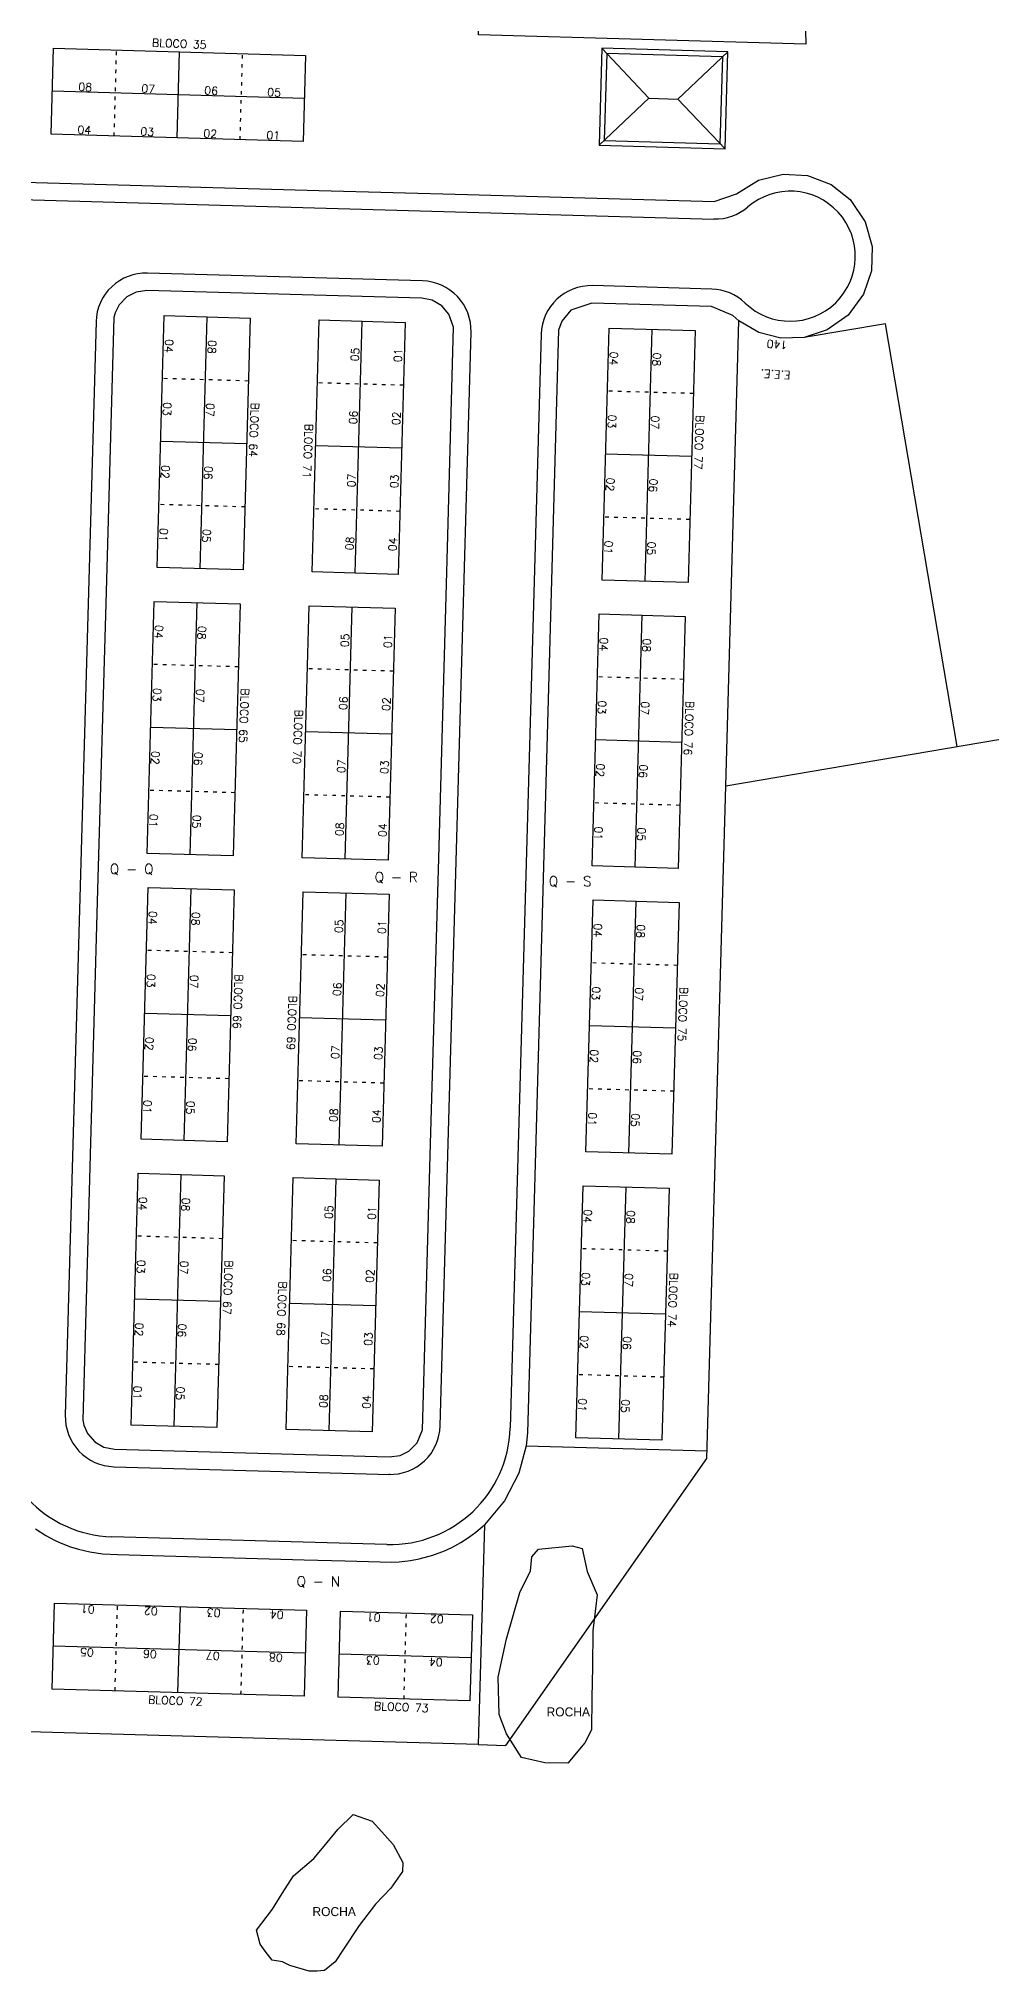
# Model space of a CAD drawing. Extents: x 714896 to 749292, y 8417558 to 8447149.
# Drawn here: x 743310.9 to 743406.1, y 8425190.5 to 8425383.8 of the extents above; entities that cross this region are included whole.
import ezdxf

# ---------------------------------------------------------------- set-up
doc = ezdxf.new("R2010")
doc.units = 0
doc.header["$MEASUREMENT"] = 0
doc.linetypes.add('ACAD_ISO03W100', pattern=[30, 12, -18])
for name, color, linetype in [('LOTE', 7, 'CONTINUOUS'), ('NUM-PORTA', 7, 'CONTINUOUS'), ('QUADRA', 6, 'CONTINUOUS'), ('REFERENCIA', 7, 'CONTINUOUS'), ('TEXTO', 7, 'CONTINUOUS')]:
    doc.layers.add(name, color=color, linetype=linetype)
doc.styles.add('ROMANS', font='ROMANS.SHX', dxfattribs={"height": 1.5})

msp = doc.modelspace()

# ---------------------------------------------------------------- linework, layer by layer
at = {"layer": 'LOTE', "color": 7}
for points in [[(743386.57, 8425425.97), (743387.6, 8425383.26), (743354.87, 8425384.18), (743355.26, 8425397.97)], [(743324.74, 8425373.87), (743324.98, 8425382.47)], [(743337.45, 8425377.82), (743312.26, 8425378.53)], [(743327.04, 8425330.79), (743327.75, 8425355.98)], [(743342.54, 8425330.36), (743343.25, 8425355.55)], [(743379.6, 8425309.09), (743380.91, 8425355.58)], [(743402.74, 8425313.02), (743395.55, 8425355.29), (743387.42, 8425353.91)], [(743371.53, 8425329.54), (743372.24, 8425354.73)], [(743331.7, 8425343.27), (743323.1, 8425343.51)], [(743347.19, 8425342.83), (743338.59, 8425343.07)], [(743376.18, 8425342.01), (743367.58, 8425342.25)], [(743326.04, 8425302.21), (743326.75, 8425327.4)], [(743341.53, 8425301.77), (743342.24, 8425326.96)], [(743370.52, 8425300.96), (743371.23, 8425326.15)], [(743330.69, 8425314.68), (743322.09, 8425314.93)], [(743346.18, 8425314.25), (743337.59, 8425314.49)], [(743375.17, 8425313.43), (743366.58, 8425313.67)], [(743325.43, 8425273.62), (743326.14, 8425298.81)], [(743340.92, 8425273.18), (743341.63, 8425298.37)], [(743369.91, 8425272.36), (743370.62, 8425297.55)], [(743330.08, 8425286.09), (743321.49, 8425286.33)], [(743345.58, 8425285.65), (743336.98, 8425285.89)], [(743374.57, 8425284.84), (743365.97, 8425285.08)], [(743324.43, 8425245.03), (743325.14, 8425270.22)], [(743339.92, 8425244.6), (743340.63, 8425269.79)], [(743368.91, 8425243.78), (743369.62, 8425268.97)], [(743329.08, 8425257.51), (743320.48, 8425257.75)], [(743344.57, 8425257.07), (743335.98, 8425257.31)], [(743373.56, 8425256.25), (743364.96, 8425256.49)], [(743359.62, 8425243.09), (743377.73, 8425242.58)], [(743324.82, 8425218.4), (743325.07, 8425227)], [(743337.54, 8425222.35), (743312.35, 8425223.06)], [(743354.13, 8425221.88), (743340.94, 8425222.25)]]:
    msp.add_lwpolyline(points, dxfattribs=at)
for points in [[(743337.33, 8425373.52), (743312.14, 8425374.23), (743312.38, 8425382.83), (743337.57, 8425382.12), (743337.33, 8425373.52)], [(743322.74, 8425330.91), (743323.45, 8425356.1), (743332.05, 8425355.86), (743331.34, 8425330.67), (743322.74, 8425330.91)], [(743338.24, 8425330.48), (743338.95, 8425355.67), (743347.55, 8425355.42), (743346.84, 8425330.23), (743338.24, 8425330.48)], [(743367.23, 8425329.66), (743367.94, 8425354.85), (743376.53, 8425354.61), (743375.82, 8425329.42), (743367.23, 8425329.66)], [(743321.74, 8425302.33), (743322.45, 8425327.52), (743331.05, 8425327.28), (743330.34, 8425302.09), (743321.74, 8425302.33)], [(743337.23, 8425301.89), (743337.94, 8425327.08), (743346.54, 8425326.84), (743345.83, 8425301.65), (743337.23, 8425301.89)], [(743366.22, 8425301.08), (743366.93, 8425326.27), (743375.53, 8425326.02), (743374.82, 8425300.83), (743366.22, 8425301.08)], [(743321.13, 8425273.74), (743321.84, 8425298.93), (743330.44, 8425298.68), (743329.73, 8425273.49), (743321.13, 8425273.74)], [(743336.63, 8425273.3), (743337.34, 8425298.49), (743345.93, 8425298.25), (743345.22, 8425273.06), (743336.63, 8425273.3)], [(743365.61, 8425272.48), (743366.33, 8425297.67), (743374.92, 8425297.43), (743374.21, 8425272.24), (743365.61, 8425272.48)], [(743320.13, 8425245.15), (743320.84, 8425270.34), (743329.43, 8425270.1), (743328.72, 8425244.91), (743320.13, 8425245.15)], [(743335.62, 8425244.72), (743336.33, 8425269.91), (743344.93, 8425269.66), (743344.22, 8425244.47), (743335.62, 8425244.72)], [(743364.61, 8425243.9), (743365.32, 8425269.09), (743373.92, 8425268.85), (743373.21, 8425243.66), (743364.61, 8425243.9)], [(743337.42, 8425218.05), (743312.23, 8425218.76), (743312.47, 8425227.36), (743337.66, 8425226.65), (743337.42, 8425218.05)], [(743354.01, 8425217.58), (743340.82, 8425217.95), (743341.06, 8425226.55), (743354.26, 8425226.18), (743354.01, 8425217.58)]]:
    msp.add_lwpolyline(points, close=True, dxfattribs=at)
at = {"layer": 'LOTE', "color": 7, "linetype": 'ACAD_ISO03W100', "ltscale": 0.03}
for points in [[(743318.44, 8425374.05), (743318.68, 8425382.65)], [(743331.03, 8425373.7), (743331.28, 8425382.29)], [(743331.87, 8425349.56), (743323.28, 8425349.81)], [(743347.37, 8425349.13), (743338.77, 8425349.37)], [(743376.36, 8425348.31), (743367.76, 8425348.55)], [(743331.52, 8425336.97), (743322.92, 8425337.21)], [(743347.01, 8425336.53), (743338.42, 8425336.77)], [(743376, 8425335.71), (743367.4, 8425335.96)], [(743330.87, 8425320.98), (743322.27, 8425321.22)], [(743346.36, 8425320.54), (743337.77, 8425320.79)], [(743375.35, 8425319.73), (743366.75, 8425319.97)], [(743330.51, 8425308.39), (743321.92, 8425308.63)], [(743346.01, 8425307.95), (743337.41, 8425308.19)], [(743375, 8425307.13), (743366.4, 8425307.37)], [(743330.26, 8425292.39), (743321.67, 8425292.63)], [(743345.76, 8425291.95), (743337.16, 8425292.19)], [(743374.74, 8425291.13), (743366.15, 8425291.37)], [(743329.91, 8425279.79), (743321.31, 8425280.03)], [(743345.4, 8425279.35), (743336.8, 8425279.6)], [(743374.39, 8425278.54), (743365.79, 8425278.78)], [(743329.26, 8425263.8), (743320.66, 8425264.05)], [(743344.75, 8425263.37), (743336.15, 8425263.61)], [(743373.74, 8425262.55), (743365.14, 8425262.79)], [(743328.9, 8425251.21), (743320.3, 8425251.45)], [(743344.39, 8425250.77), (743335.8, 8425251.01)], [(743373.38, 8425249.95), (743364.79, 8425250.2)], [(743318.53, 8425218.58), (743318.77, 8425227.18)], [(743331.12, 8425218.23), (743331.36, 8425226.82)], [(743347.42, 8425217.77), (743347.66, 8425226.36)]]:
    msp.add_lwpolyline(points, dxfattribs=at)
at = {"layer": 'QUADRA'}
for points in [[(743308.25, 8425369.49), (743338.89, 8425368.62), (743353.77, 8425368.2), (743378.44, 8425367.51), (743380.65, 8425368.29), (743382.85, 8425369.65), (743385.32, 8425370.26), (743387.75, 8425370.11), (743390.11, 8425369.22), (743392.03, 8425367.71), (743393.53, 8425365.49), (743394.23, 8425363), (743394.16, 8425360.59), (743393.35, 8425358.23), (743391.82, 8425356.16), (743389.73, 8425354.67), (743387.42, 8425353.91), (743385.08, 8425353.85), (743382.88, 8425354.42), (743380.91, 8425355.58), (743380.31, 8425356.1), (743378.15, 8425357.01), (743366.21, 8425357.35), (743364.11, 8425356.66), (743363.21, 8425355.55), (743362.88, 8425354.64), (743362.81, 8425352.32), (743362.41, 8425338), (743362.07, 8425326.05), (743361.27, 8425297.46), (743360.46, 8425268.88), (743359.77, 8425244.39), (743359.62, 8425243.09), (743358.89, 8425240.34), (743357.47, 8425237.58), (743355.46, 8425235.2), (743354.84, 8425213.21), (743357.59, 8425213.13), (743377.71, 8425241.83), (743379.6, 8425309.09), (743532.77, 8425335.13)], [(743310.57, 8425234.79), (743311.6, 8425234.13), (743312.49, 8425233.65), (743312.99, 8425233.41), (743314.08, 8425232.99), (743314.87, 8425232.74), (743316.02, 8425232.48), (743317.28, 8425232.3), (743318.76, 8425232.23), (743337.45, 8425231.7), (743341.55, 8425231.59), (743346.2, 8425231.46), (743346.92, 8425231.49), (743348.07, 8425231.62), (743348.94, 8425231.78), (743350.29, 8425232.14), (743351.46, 8425232.58), (743352.21, 8425232.93), (743353.1, 8425233.42), (743353.87, 8425233.92), (743354.61, 8425234.46), (743355.46, 8425235.2), (743354.84, 8425213.21), (743309.91, 8425214.47)]]:
    msp.add_lwpolyline(points, dxfattribs=at)
msp.add_lwpolyline([(743352.38, 8425354.94), (743351.91, 8425356.25), (743351.2, 8425357.08), (743350.25, 8425357.63), (743349.21, 8425357.83), (743321.72, 8425358.6), (743320.63, 8425358.45), (743319.7, 8425357.97), (743318.94, 8425357.18), (743318.55, 8425356.38), (743318.4, 8425355.9), (743317.59, 8425327.31), (743316.78, 8425298.72), (743315.29, 8425245.64), (743315.41, 8425245.14), (743315.76, 8425244.33), (743316.5, 8425243.47), (743317.42, 8425242.95), (743318.46, 8425242.75), (743345.95, 8425241.97), (743347.03, 8425242.13), (743347.89, 8425242.55), (743348.73, 8425243.4), (743349.28, 8425244.68), (743350.08, 8425273.27), (743350.89, 8425301.86), (743351.69, 8425330.45), (743352.38, 8425354.94)], close=True, dxfattribs=at)
at = {"layer": 'REFERENCIA', "color": 11}
for p, q in [((743367.2, 8425382.83), (743366.93, 8425373.14)), ((743367.2, 8425382.83), (743371.91, 8425377.85)), ((743379.8, 8425382.48), (743367.2, 8425382.83)), ((743379.8, 8425382.48), (743374.81, 8425377.76)), ((743379.52, 8425372.78), (743379.8, 8425382.48)), ((743366.93, 8425373.14), (743371.91, 8425377.85)), ((743371.91, 8425377.85), (743374.81, 8425377.76)), ((743379.52, 8425372.78), (743374.81, 8425377.76)), ((743366.93, 8425373.14), (743379.52, 8425372.78))]:
    msp.add_line(p, q, dxfattribs=at)
at = {"layer": 'REFERENCIA', "color": 24}
for p, q in [((743284.46, 8425368.41), (743378.39, 8425365.76)), ((743378.19, 8425358.76), (743366.26, 8425359.1)), ((743361.12, 8425354.24), (743358.03, 8425244.88)), ((743345.7, 8425233.22), (743318.21, 8425234))]:
    msp.add_line(p, q, dxfattribs=at)
at = {"layer": 'REFERENCIA', "color": 11}
msp.add_lwpolyline([(743379.28, 8425381.99), (743367.69, 8425382.32), (743367.44, 8425373.62), (743379.04, 8425373.29)], close=True, dxfattribs=at)
at = {"layer": 'REFERENCIA', "color": 24}
msp.add_lwpolyline([(743345.9, 8425240.23, 0.414214), (743351.04, 8425245.08), (743354.12, 8425354.44, 0.414214), (743349.26, 8425359.58), (743321.77, 8425360.35, 0.414214), (743316.63, 8425355.5), (743313.55, 8425246.14, 0.414214), (743318.41, 8425241), (743346.04, 8425240.22)], format="xyb", close=True, dxfattribs=at)
at = {"layer": 'REFERENCIA', "color": 44}
for points in [[(743360.86, 8425232.76), (743364.22, 8425233.1), (743365.24, 8425232.83), (743365.73, 8425230.51), (743366.73, 8425228.18), (743366.29, 8425224.58), (743366.25, 8425220.98), (743366.21, 8425217.89), (743366.16, 8425214.67), (743365.5, 8425213.39), (743363.8, 8425211.35), (743361.49, 8425211.38), (743359.18, 8425211.93), (743357.66, 8425214.27), (743356.92, 8425216.21), (743356.84, 8425219.94), (743357.66, 8425223.79), (743359.01, 8425228.41), (743360.06, 8425230.58), (743360.21, 8425232)], [(743342.35, 8425206.22), (743344.22, 8425205.57), (743345.19, 8425204.49), (743346.33, 8425203.22), (743347.29, 8425201.42), (743347.28, 8425200.53), (743346.1, 8425198.84), (743344.56, 8425197.25), (743342.92, 8425195.13), (743341.37, 8425192.74), (743340.55, 8425191.5), (743339.47, 8425190.62), (743338.75, 8425190.54), (743337.95, 8425190.55), (743335.99, 8425191.11), (743335.28, 8425191.48), (743334.23, 8425191.67), (743333.52, 8425192.54), (743333.05, 8425193.27), (743332.68, 8425194.65), (743334.27, 8425196.76), (743335.22, 8425198.32), (743336.36, 8425200.1), (743338.4, 8425201.83), (743339.45, 8425203.04), (743340.81, 8425204.72)]]:
    msp.add_lwpolyline(points, close=True, dxfattribs=at)
at = {"layer": 'REFERENCIA', "color": 24}
for centre, radius, start, end in [((743378.53, 8425370.76), 5, 268.3852, 310.7278), ((743386.04, 8425362.04), 6.5, 226.0426, 130.7278), ((743366.12, 8425354.1), 5, 88.3852, 178.3852), ((743378.05, 8425353.76), 5, 46.0426, 88.3852), ((743318.55, 8425245.99), 12, 178.3852, 268.3852), ((743346.04, 8425245.22), 12, 268.3852, 358.3852)]:
    msp.add_arc(centre, radius, start, end, dxfattribs=at)

# ---------------------------------------------------------------- texts
at = {"layer": 'NUM-PORTA', "color": 6, "style": 'ROMANS'}
for s, rotation, p in [('08', 356.8718, (743314.84, 8425378.6, 485.69)), ('06', 356.8718, (743327.43, 8425378.24, 485.69)), ('08', 266.8718, (743327.85, 8425353.68, 485.69)), ('08', 266.8718, (743372.33, 8425352.43, 485.69)), ('06', 86.8718, (743342.71, 8425345.21, 485.69)), ('06', 266.8718, (743327.49, 8425341.09, 485.69)), ('06', 266.8718, (743371.97, 8425339.83, 485.69)), ('08', 86.8718, (743342.36, 8425332.61, 485.69)), ('08', 266.8718, (743326.84, 8425325.1, 485.69)), ('08', 266.8718, (743371.32, 8425323.84, 485.69)), ('06', 86.8718, (743341.71, 8425316.63, 485.69)), ('06', 266.8718, (743326.48, 8425312.5, 485.69)), ('06', 266.8718, (743370.97, 8425311.25, 485.69)), ('08', 86.8718, (743341.35, 8425304.03, 485.69)), ('08', 266.8718, (743326.23, 8425296.5, 485.69)), ('08', 266.8718, (743370.72, 8425295.25, 485.69)), ('06', 86.8718, (743341.1, 8425288.03, 485.69)), ('06', 266.8718, (743325.88, 8425283.91, 485.69)), ('06', 266.8718, (743370.36, 8425282.65, 485.69)), ('08', 86.8718, (743340.75, 8425275.44, 485.69)), ('08', 266.8718, (743325.23, 8425267.92, 485.69)), ('08', 266.8718, (743369.71, 8425266.67, 485.69)), ('06', 86.8718, (743340.09, 8425259.45, 485.69)), ('06', 266.8718, (743324.87, 8425255.33, 485.69)), ('06', 266.8718, (743369.35, 8425254.07, 485.69)), ('08', 86.8718, (743339.74, 8425246.85, 485.69)), ('06', 176.8718, (743322.72, 8425222.63, -20.19)), ('08', 176.8718, (743335.31, 8425222.28, -20.19)), ('04', 176.8718, (743351.3, 8425221.82, -20.19))]:
    msp.add_text(s, height=0.8, rotation=rotation, dxfattribs=at).set_placement(p)
at = {"layer": 'NUM-PORTA', "color": 5, "style": 'ROMANS'}
for s, rotation, p in [('07', 356.8718, (743321.14, 8425378.42, 485.69)), ('05', 356.8718, (743333.73, 8425378.06, 485.69)), ('05', 86.8718, (743342.89, 8425351.51, 485.69)), ('07', 266.8718, (743327.67, 8425347.38, 485.69)), ('07', 266.8718, (743372.15, 8425346.13, 485.69)), ('07', 86.8718, (743342.54, 8425338.91, 485.69)), ('05', 266.8718, (743327.31, 8425334.79, 485.69)), ('05', 266.8718, (743371.79, 8425333.53, 485.69)), ('05', 86.8718, (743341.88, 8425322.92, 485.69)), ('07', 266.8718, (743326.66, 8425318.8, 485.69)), ('07', 266.8718, (743371.14, 8425317.55, 485.69)), ('07', 86.8718, (743341.53, 8425310.33, 485.69)), ('05', 266.8718, (743326.31, 8425306.21, 485.69)), ('05', 266.8718, (743370.79, 8425304.95, 485.69)), ('05', 86.8718, (743341.28, 8425294.33, 485.69)), ('07', 266.8718, (743326.06, 8425290.21, 485.69)), ('07', 266.8718, (743370.54, 8425288.95, 485.69)), ('07', 86.8718, (743340.92, 8425281.73, 485.69)), ('05', 266.8718, (743325.7, 8425277.61, 485.69)), ('05', 266.8718, (743370.18, 8425276.36, 485.69)), ('05', 86.8718, (743340.27, 8425265.75, 485.69)), ('07', 266.8718, (743325.05, 8425261.62, 485.69)), ('07', 266.8718, (743369.53, 8425260.37, 485.69)), ('07', 86.8718, (743339.92, 8425253.15, 485.69)), ('05', 266.8718, (743324.69, 8425249.03, 485.69)), ('05', 266.8718, (743369.18, 8425247.77, 485.69)), ('05', 176.8718, (743316.42, 8425222.81, -20.19)), ('07', 176.8718, (743329.01, 8425222.45, -20.19)), ('03', 176.8718, (743345.01, 8425222, -20.19))]:
    msp.add_text(s, height=0.8, rotation=rotation, dxfattribs=at).set_placement(p)
at = {"layer": 'NUM-PORTA', "color": 3, "style": 'ROMANS'}
for s, rotation, p in [('04', 356.8718, (743314.75, 8425374.3, 485.69)), ('02', 356.8718, (743327.34, 8425373.94, 485.69)), ('04', 266.8718, (743323.55, 8425353.77, 485.69)), ('04', 266.8718, (743368.03, 8425352.52, 485.69)), ('02', 86.8718, (743347.01, 8425345.12, 485.69)), ('02', 266.8718, (743323.19, 8425341.18, 485.69)), ('02', 266.8718, (743367.67, 8425339.92, 485.69)), ('04', 86.8718, (743346.66, 8425332.52, 485.69)), ('04', 266.8718, (743322.54, 8425325.19, 485.69)), ('04', 266.8718, (743367.02, 8425323.94, 485.69)), ('02', 86.8718, (743346.01, 8425316.54, 485.69)), ('02', 266.8718, (743322.19, 8425312.59, 485.69)), ('02', 266.8718, (743366.67, 8425311.34, 485.69)), ('04', 86.8718, (743345.65, 8425303.94, 485.69)), ('04', 266.8718, (743321.93, 8425296.59, 485.69)), ('04', 266.8718, (743366.42, 8425295.34, 485.69)), ('02', 86.8718, (743345.4, 8425287.94, 485.69)), ('02', 266.8718, (743321.58, 8425284, 485.69)), ('02', 266.8718, (743366.06, 8425282.75, 485.69)), ('04', 86.8718, (743345.04, 8425275.35, 485.69)), ('04', 266.8718, (743320.93, 8425268.01, 485.69)), ('04', 266.8718, (743365.41, 8425266.76, 485.69)), ('02', 86.8718, (743344.39, 8425259.36, 485.69)), ('02', 266.8718, (743320.57, 8425255.42, 485.69)), ('02', 266.8718, (743365.06, 8425254.16, 485.69)), ('04', 86.8718, (743344.04, 8425246.76, 485.69)), ('02', 176.8718, (743322.81, 8425226.93, -20.19)), ('04', 176.8718, (743335.4, 8425226.57, -20.19)), ('02', 176.8718, (743351.4, 8425226.12, -20.19))]:
    msp.add_text(s, height=0.8, rotation=rotation, dxfattribs=at).set_placement(p)
at = {"layer": 'NUM-PORTA', "color": 2, "style": 'ROMANS'}
for s, rotation, p in [('03', 356.8718, (743321.04, 8425374.12, 485.69)), ('01', 356.8718, (743333.64, 8425373.77, 485.69)), ('01', 86.8718, (743347.19, 8425351.42, 485.69)), ('03', 266.8718, (743323.37, 8425347.47, 485.69)), ('03', 266.8718, (743367.85, 8425346.22, 485.69)), ('03', 86.8718, (743346.83, 8425338.82, 485.69)), ('01', 266.8718, (743323.01, 8425334.88, 485.69)), ('01', 266.8718, (743367.5, 8425333.63, 485.69)), ('01', 86.8718, (743346.18, 8425322.83, 485.69)), ('03', 266.8718, (743322.36, 8425318.89, 485.69)), ('03', 266.8718, (743366.84, 8425317.64, 485.69)), ('03', 86.8718, (743345.83, 8425310.24, 485.69)), ('01', 266.8718, (743322.01, 8425306.3, 485.69)), ('01', 266.8718, (743366.49, 8425305.04, 485.69)), ('01', 86.8718, (743345.58, 8425294.24, 485.69)), ('03', 266.8718, (743321.76, 8425290.3, 485.69)), ('03', 266.8718, (743366.24, 8425289.04, 485.69)), ('03', 86.8718, (743345.22, 8425281.64, 485.69)), ('01', 266.8718, (743321.4, 8425277.7, 485.69)), ('01', 266.8718, (743365.88, 8425276.45, 485.69)), ('01', 86.8718, (743344.57, 8425265.66, 485.69)), ('03', 266.8718, (743320.75, 8425261.71, 485.69)), ('03', 266.8718, (743365.23, 8425260.46, 485.69)), ('03', 86.8718, (743344.22, 8425253.06, 485.69)), ('01', 266.8718, (743320.4, 8425249.12, 485.69)), ('01', 266.8718, (743364.88, 8425247.87, 485.69)), ('01', 176.8718, (743316.51, 8425227.11, -20.19)), ('03', 176.8718, (743329.1, 8425226.75, -20.19)), ('01', 176.8718, (743345.1, 8425226.3, -20.19))]:
    msp.add_text(s, height=0.8, rotation=rotation, dxfattribs=at).set_placement(p)
at = {"layer": 'NUM-PORTA', "color": 7, "style": 'ROMANS'}
msp.add_text('140', height=0.8, rotation=176.8718, dxfattribs=at).set_placement((743385.76, 8425353.57, 485.69))
at = {"layer": 'TEXTO', "style": 'ROMANS'}
for s, rotation, p in [('BLOCO 35', 357.7082, (743322.21, 8425383, 485.69)), ('BLOCO 64', 267.7082, (743332.13, 8425347.42, 485.69)), ('BLOCO 77', 267.7082, (743376.62, 8425346.17, 485.69)), ('BLOCO 71', 267.7082, (743337.52, 8425345.3, 485.69)), ('BLOCO 65', 267.7082, (743331.13, 8425318.84, 485.69)), ('BLOCO 76', 267.7082, (743375.61, 8425317.59, 485.69)), ('BLOCO 70', 267.7082, (743336.51, 8425316.72, 485.69)), ('BLOCO 66', 267.7082, (743330.52, 8425290.25, 485.69)), ('BLOCO 69', 267.7082, (743335.91, 8425288.12, 485.69)), ('BLOCO 75', 267.7082, (743375, 8425288.99, 485.69)), ('BLOCO 67', 267.7082, (743329.52, 8425261.66, 485.69)), ('BLOCO 68', 267.7082, (743334.9, 8425259.54, 485.69)), ('BLOCO 74', 267.7082, (743374, 8425260.41, 485.69)), ('BLOCO 72', 357.7082, (743321.82, 8425217.31, 485.69)), ('BLOCO 73', 357.7082, (743344.41, 8425216.67, 485.69))]:
    msp.add_text(s, height=0.8, rotation=rotation, dxfattribs=at).set_placement(p)
at = {"layer": 'TEXTO', "color": 7, "style": 'ROMANS'}
msp.add_text('E.E.E.', height=0.8, rotation=176.8718, dxfattribs=at).set_placement((743386.07, 8425350.55, 485.69))
at = {"layer": 'TEXTO', "style": 'ROMANS'}
for s, p in [('Q - Q', (743318, 8425300.27, 485.69)), ('Q - R', (743344.48, 8425299.46, 485.69)), ('Q - S', (743361.89, 8425299.04, 485.69)), ('Q - N', (743336.68, 8425229.03, 485.69))]:
    msp.add_text(s, height=1, dxfattribs=at).set_placement(p)
at = {"layer": 'TEXTO'}
for p in [(743361.67, 8425216.03), (743338.26, 8425196.06)]:
    msp.add_text('ROCHA', height=0.9, dxfattribs=at).set_placement(p)

doc.saveas('drawing.dxf')
